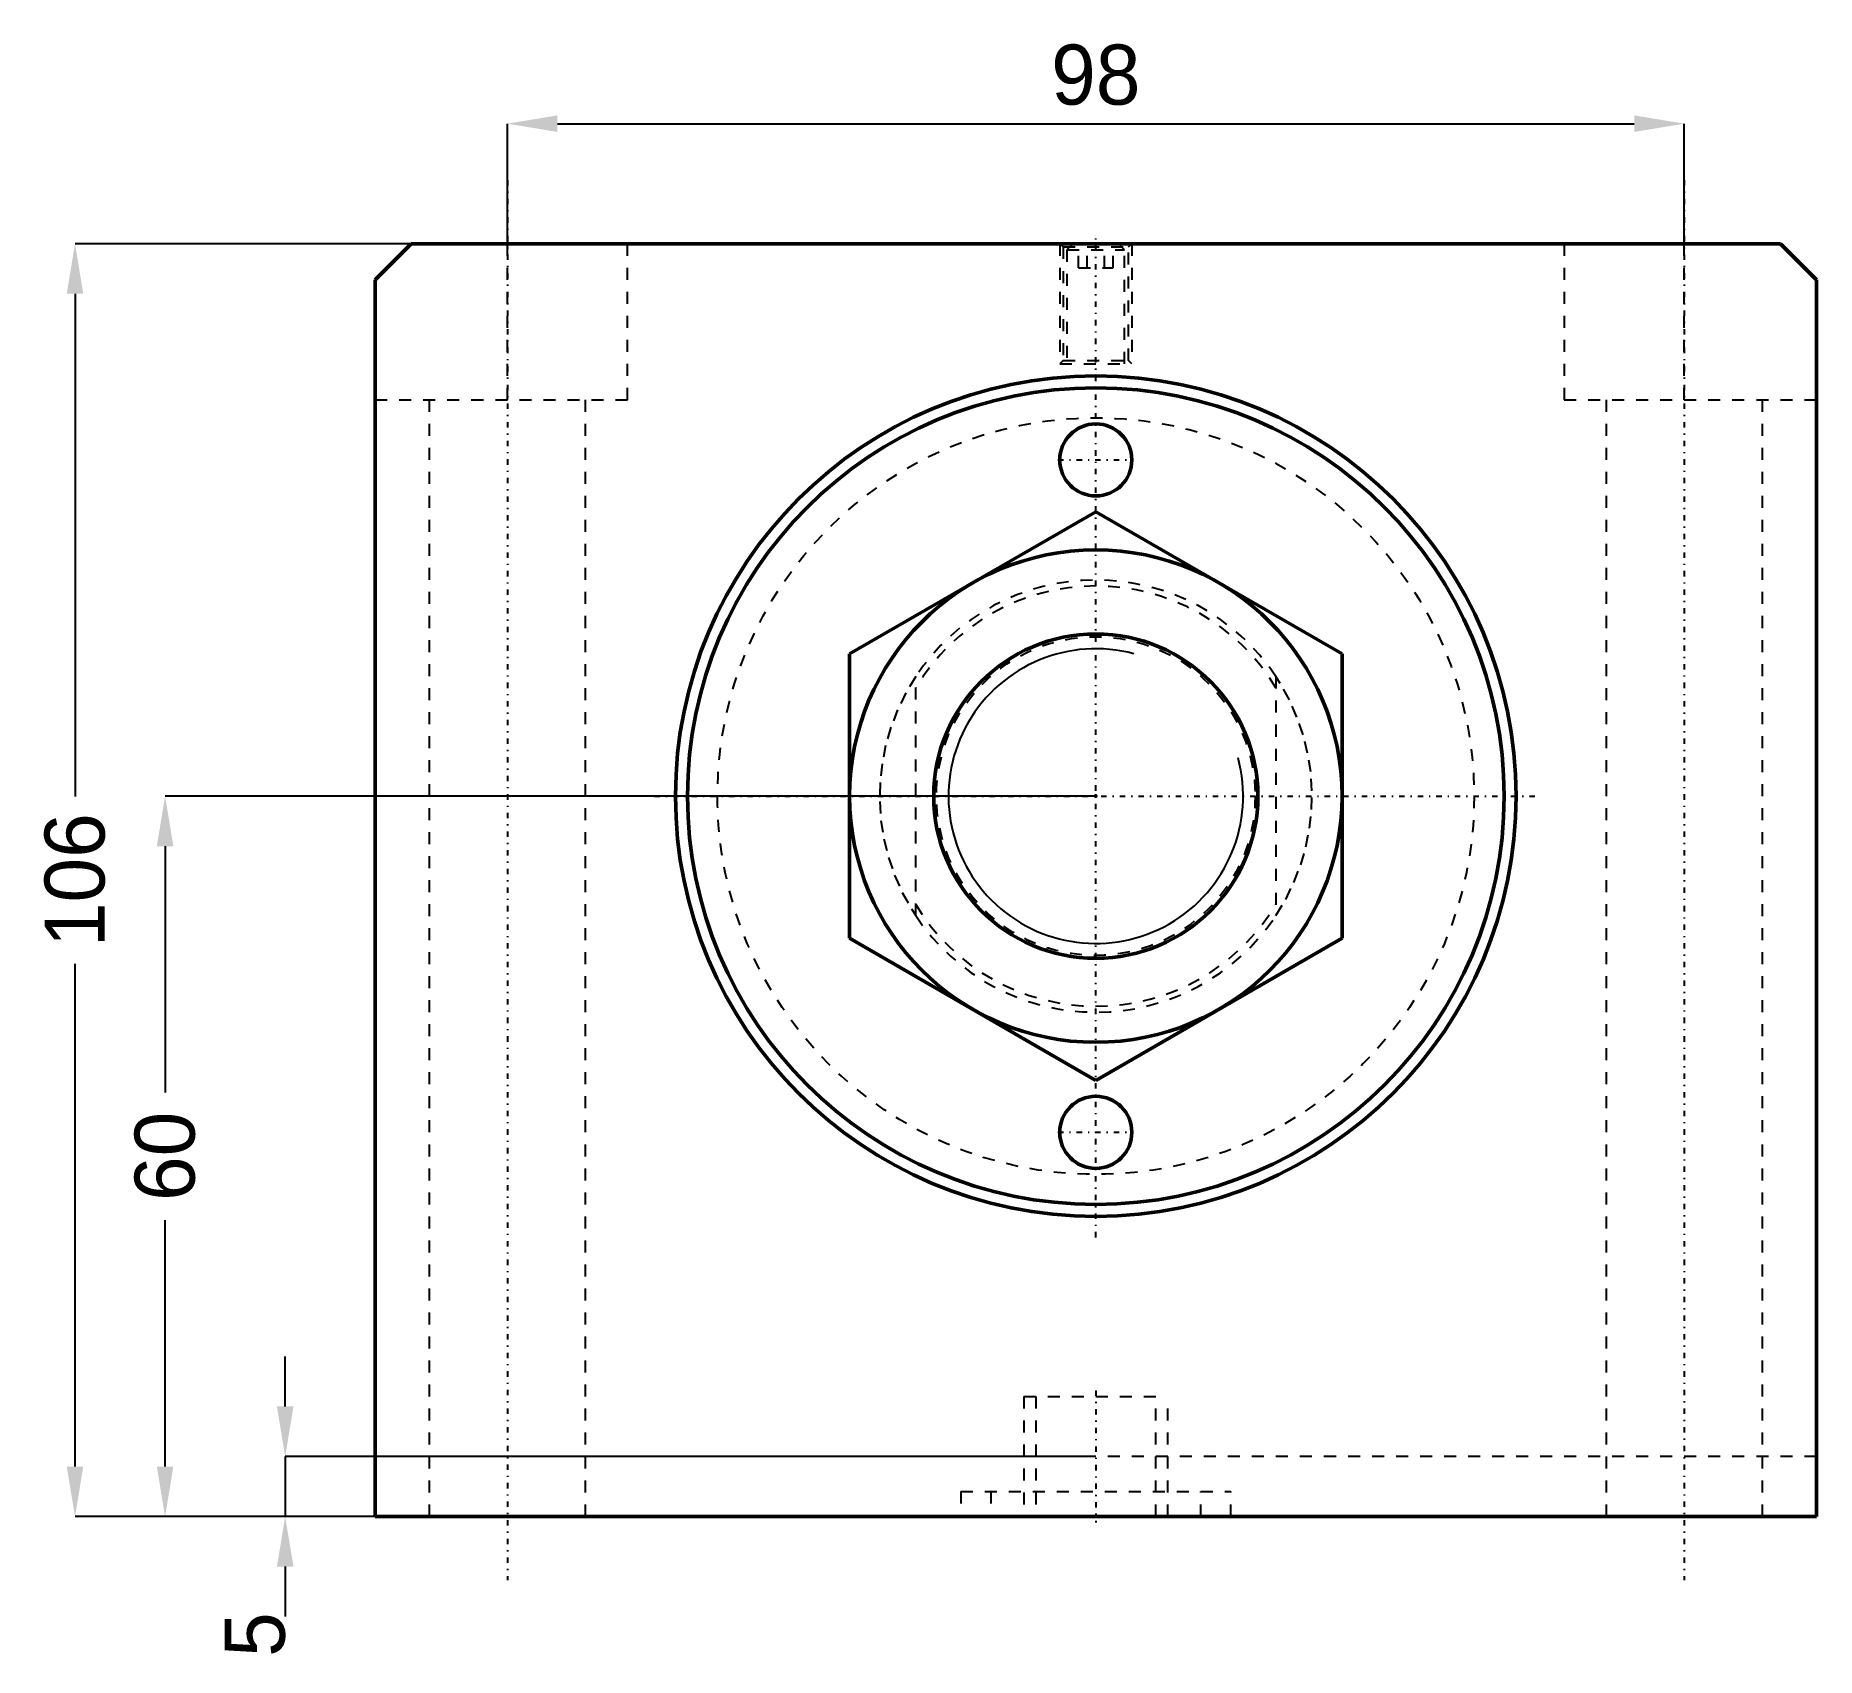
# Model space of a CAD drawing. Header units: millimetres. Extents: x -88 to 60, y -72 to 63.
import ezdxf

# ---------------------------------------------------------------- set-up
doc = ezdxf.new("R2010")
doc.units = ezdxf.units.MM
doc.linetypes.add('Center', pattern=[1.5, 0.45, -0.5, 0.05, -0.5])
doc.linetypes.add('Dashed', pattern=[2, 1, -1])
for name, color, linetype, lineweight in [('2d ConnectionPoints', 7, 'Continuous', 50), ('AM_0', 7, 'Continuous', 50), ('AM_5', 3, 'Continuous', 25), ('AM_7', 7, 'Center', 25), ('AM_9', 6, 'Dashed', 25)]:
    doc.layers.add(name, color=color, linetype=linetype, lineweight=lineweight)
doc.dimstyles.new('ISO-25', dxfattribs={"dimtxt": 2.5, "dimasz": 2.5, "dimexe": 1.25, "dimexo": 0.625, "dimtad": 1, "dimtxsty": 'Standard', "dimcen": 2.5, "dimadec": 0, "dimazin": 0, "dimtfac": 1, "dimtmove": 0, "dimatfit": 3, "dimfxl": 0, "dimarcsym": 0})

# ---------------------------------------------------------------- blocks, each defined once
blk = doc.blocks.new('1_JECX_MF_EXLA_63_470_0_rod__0_in_JECX_MF_160_J_EXLA_63_470_0__0')
at = {"layer": 'AM_0'}
for p, q in [((-20.5, 11.84), (0, 23.67)), ((0, 23.67), (20.5, 11.84)), ((-20.5, -11.84), (-20.5, 11.84)), ((20.5, 11.84), (20.5, -11.84)), ((0, -23.67), (-20.5, -11.84)), ((20.5, -11.84), (0, -23.67))]:
    blk.add_line(p, q, dxfattribs=at)
for radius in [20.5, 13.5]:
    blk.add_circle((0, 0), radius, dxfattribs=at)
at = {"layer": 'AM_5'}
blk.add_arc((0, 0), 12.27, 75, 15, dxfattribs=at)
at = {"layer": 'AM_9'}
for p, q in [((-15, -9.95), (-15, 9.95)), ((15, 9.95), (15, -9.95))]:
    blk.add_line(p, q, dxfattribs=at)
for points in [[(-15, 9.95), (-15.81, 8.6), (-16.5, 7.19), (-17.06, 5.73), (-17.5, 4.22), (-17.8, 2.68), (-17.97, 1.12), (-17.99, -0.45), (-17.89, -2.02), (-17.64, -3.57), (-17.26, -5.1), (-16.75, -6.58), (-16.12, -8.02), (-15.36, -9.39), (-15, -9.95)], [(15, -9.95), (15.81, -8.6), (16.5, -7.19), (17.06, -5.73), (17.5, -4.22), (17.8, -2.68), (17.97, -1.12), (17.99, 0.45), (17.89, 2.02), (17.64, 3.57), (17.26, 5.1), (16.75, 6.58), (16.12, 8.02), (15.36, 9.39), (15, 9.95)]]:
    blk.add_lwpolyline(points, dxfattribs=at)
blk.add_circle((0, 0), 13.27, dxfattribs=at)
for radius, start, end in [(18, 33.5573, 146.4427), (17.5, 31.0027, 148.9973), (17.5, 211.0027, 328.9973), (18, 213.5573, 326.4427)]:
    blk.add_arc((0, 0), radius, start, end, dxfattribs=at)
blk = doc.blocks.new('2_JECX_MF_EXLA_63_470_0_body__0_in_JECX_MF_160_J_EXLA_63_470_0__0')
at = {"layer": 'AM_0'}
for p, q in [((-57, 46), (-60, 43)), ((57, 46), (-57, 46)), ((60, 43), (57, 46)), ((-60, 43), (-60, -60)), ((60, -60), (60, 43)), ((-60, -60), (60, -60))]:
    blk.add_line(p, q, dxfattribs=at)
for centre, radius in [((0, 0), 35), ((0, 0), 34), ((0, 28), 3), ((0, -28), 3)]:
    blk.add_circle(centre, radius, dxfattribs=at)
at = {"layer": 'AM_5', "linetype": 'Dashed'}
for p, q in [((-3, 46), (-3, 36)), ((3, 46), (3, 36))]:
    blk.add_line(p, q, dxfattribs=at)
at = {"layer": 'AM_7'}
for p, q in [((-49, 51.3), (-49, -65.3)), ((49, 51.3), (49, -65.3)), ((0, -36.75), (0, 46.5)), ((-3.15, 28), (3.15, 28)), ((-36.75, 0), (36.75, 0)), ((-3.15, -28), (3.15, -28)), ((0, -49.5), (0, -60.5))]:
    blk.add_line(p, q, dxfattribs=at)
at = {"layer": 'AM_9'}
for p, q in [((-49, 33), (-49, 46)), ((-39, 33), (-39, 46)), ((-3, 46), (-2.73, 45.73)), ((-1.9, 46), (-2.4, 45.5)), ((-1.44, 44), (-1.44, 46)), ((-0.72, 44), (-0.72, 46)), ((0.72, 44), (0.72, 46)), ((1.44, 44), (1.44, 46)), ((2.4, 45.5), (1.9, 46)), ((2.73, 45.73), (3, 46)), ((39, 46), (39, 33)), ((49, 33), (49, 46)), ((-2.73, 45.73), (-2.73, 36.27)), ((-2.73, 45.73), (2.73, 45.73)), ((-2.4, 45.5), (-2.4, 36)), ((-2.4, 45.5), (2.4, 45.5)), ((2.4, 36), (2.4, 45.5)), ((2.73, 36.27), (2.73, 45.73)), ((-1.44, 44), (1.44, 44)), ((-2.73, 36.27), (-3, 36)), ((-3, 36), (3, 36)), ((-2.73, 36.27), (2.73, 36.27)), ((3, 36), (2.73, 36.27)), ((-60, 33), (-39, 33)), ((-55.5, 33), (-55.5, -60)), ((-42.5, -60), (-42.5, 33)), ((39, 33), (60, 33)), ((42.5, 33), (42.5, -60)), ((55.5, -60), (55.5, 33)), ((-6, -50), (6, -50)), ((-6, -50), (-6, -60)), ((-5, -50), (-5, -60)), ((5, -60), (5, -50)), ((6, -60), (6, -50)), ((60, -55), (-60, -55)), ((-11.25, -57.9), (11.25, -57.9)), ((-11.25, -57.9), (-11.25, -60)), ((-8.75, -57.9), (-8.75, -60)), ((8.75, -60), (8.75, -57.9)), ((11.25, -60), (11.25, -57.9))]:
    blk.add_line(p, q, dxfattribs=at)
blk.add_circle((0, 0), 31.5, dxfattribs=at)
blk = doc.blocks.new('*D3')
at = {"layer": 'AM_5', "color": 0, "lineweight": -2}
for p, q in [((-49, 46), (-49, 56)), ((-44.83, 56), (44.83, 56)), ((49, 46), (49, 56))]:
    blk.add_line(p, q, dxfattribs=at)
at = {"layer": 'AM_5', "color": 0}
for points in [[(-44.83, 56.69), (-44.83, 55.31), (-49, 56)], [(44.83, 55.31), (44.83, 56.69), (49, 56)]]:
    blk.add_solid(points, dxfattribs=at)
at = {"layer": 'Defpoints', "color": 0}
for p in [(49, 56), (-49, 46), (49, 46)]:
    blk.add_point(p, dxfattribs=at)
at = {"layer": 'AM_5', "color": 0, "insert": (0, 60.05), "char_height": 5, "attachment_point": 5}
blk.add_mtext('98', dxfattribs=at)
blk = doc.blocks.new('*D4')
at = {"layer": 'AM_5', "color": 0, "lineweight": -2}
for p, q in [((-57, 46), (-85, 46)), ((-85, 41.83), (-85, -0.03)), ((-85, -55.83), (-85, -13.97)), ((-60, -60), (-85, -60))]:
    blk.add_line(p, q, dxfattribs=at)
at = {"layer": 'AM_5', "color": 0}
for points in [[(-84.31, 41.83), (-85.69, 41.83), (-85, 46)], [(-85.69, -55.83), (-84.31, -55.83), (-85, -60)]]:
    blk.add_solid(points, dxfattribs=at)
at = {"layer": 'Defpoints', "color": 0}
for p in [(-57, 46), (-85, -60), (-60, -60)]:
    blk.add_point(p, dxfattribs=at)
at = {"layer": 'AM_5', "color": 0, "insert": (-85, -7), "char_height": 5, "attachment_point": 5, "rotation": 90}
blk.add_mtext('106', dxfattribs=at)
blk = doc.blocks.new('*D5')
at = {"layer": 'AM_5', "color": 0, "lineweight": -2}
for p, q in [((0, 0), (-77.5, 0)), ((-77.5, -4.17), (-77.5, -24.69)), ((-77.5, -55.83), (-77.5, -35.31)), ((-60, -60), (-77.5, -60))]:
    blk.add_line(p, q, dxfattribs=at)
at = {"layer": 'AM_5', "color": 0}
for points in [[(-76.81, -4.17), (-78.19, -4.17), (-77.5, 0)], [(-78.19, -55.83), (-76.81, -55.83), (-77.5, -60)]]:
    blk.add_solid(points, dxfattribs=at)
at = {"layer": 'Defpoints', "color": 0}
for p in [(0, 0), (-77.5, -60), (-60, -60)]:
    blk.add_point(p, dxfattribs=at)
at = {"layer": 'AM_5', "color": 0, "insert": (-77.5, -30), "char_height": 5, "attachment_point": 5, "rotation": 90}
blk.add_mtext('60', dxfattribs=at)
blk = doc.blocks.new('*D6')
at = {"layer": 'AM_5', "color": 0, "lineweight": -2}
for p, q in [((-67.5, -50.83), (-67.5, -46.67)), ((0, -55), (-67.5, -55)), ((-67.5, -55), (-67.5, -60)), ((-60, -60), (-67.5, -60)), ((-67.5, -64.17), (-67.5, -68.33))]:
    blk.add_line(p, q, dxfattribs=at)
at = {"layer": 'AM_5', "color": 0}
for points in [[(-68.19, -50.83), (-66.81, -50.83), (-67.5, -55)], [(-66.81, -64.17), (-68.19, -64.17), (-67.5, -60)]]:
    blk.add_solid(points, dxfattribs=at)
at = {"layer": 'Defpoints', "color": 0}
for p in [(0, -55), (-67.5, -60), (-60, -60)]:
    blk.add_point(p, dxfattribs=at)
at = {"layer": 'AM_5', "color": 0, "insert": (-70, -69.83), "char_height": 5, "attachment_point": 5, "rotation": 90}
blk.add_mtext('5', dxfattribs=at)

msp = doc.modelspace()

# ---------------------------------------------------------------- linework, layer by layer
at = {"layer": '2d ConnectionPoints'}
msp.add_point((0, 0), dxfattribs=at)

# ---------------------------------------------------------------- block references
for name in ['2_JECX_MF_EXLA_63_470_0_body__0_in_JECX_MF_160_J_EXLA_63_470_0__0', '1_JECX_MF_EXLA_63_470_0_rod__0_in_JECX_MF_160_J_EXLA_63_470_0__0']:
    msp.add_blockref(name, (0, 0))

# ---------------------------------------------------------------- dimensions: what is measured, and where the dimension line sits
at = {"layer": 'AM_5'}
dim = msp.add_linear_dim(base=(49, 56), p1=(-49, 46), p2=(49, 46), text='98', dimstyle='ISO-25', override={"dimtxt": 5, "dimasz": 4.166667, "dimexe": 0, "dimexo": 0, "dimgap": 1.5}, dxfattribs=at)
dim.commit()
dim.dimension.update_dxf_attribs({"geometry": '*D3', "text_midpoint": (0, 56), "dimtype": 160})
for base, p1, text, picture, middle in [((-85, -60), (-57, 46), '106', '*D4', (-85, -7)), ((-77.5, -60), (0, 0), '60', '*D5', (-77.5, -30)), ((-67.5, -60), (0, -55), '5', '*D6', (-70, -69.833))]:
    dim = msp.add_linear_dim(base=base, p1=p1, p2=(-60, -60), angle=90, text=text, dimstyle='ISO-25', override={"dimtxt": 5, "dimasz": 4.166667, "dimexe": 0, "dimexo": 0, "dimgap": 1.5}, dxfattribs=at)
    dim.commit()
    dim.dimension.update_dxf_attribs({"geometry": picture, "text_midpoint": middle, "dimtype": 160, "text_rotation": 90})

doc.saveas('drawing.dxf')
